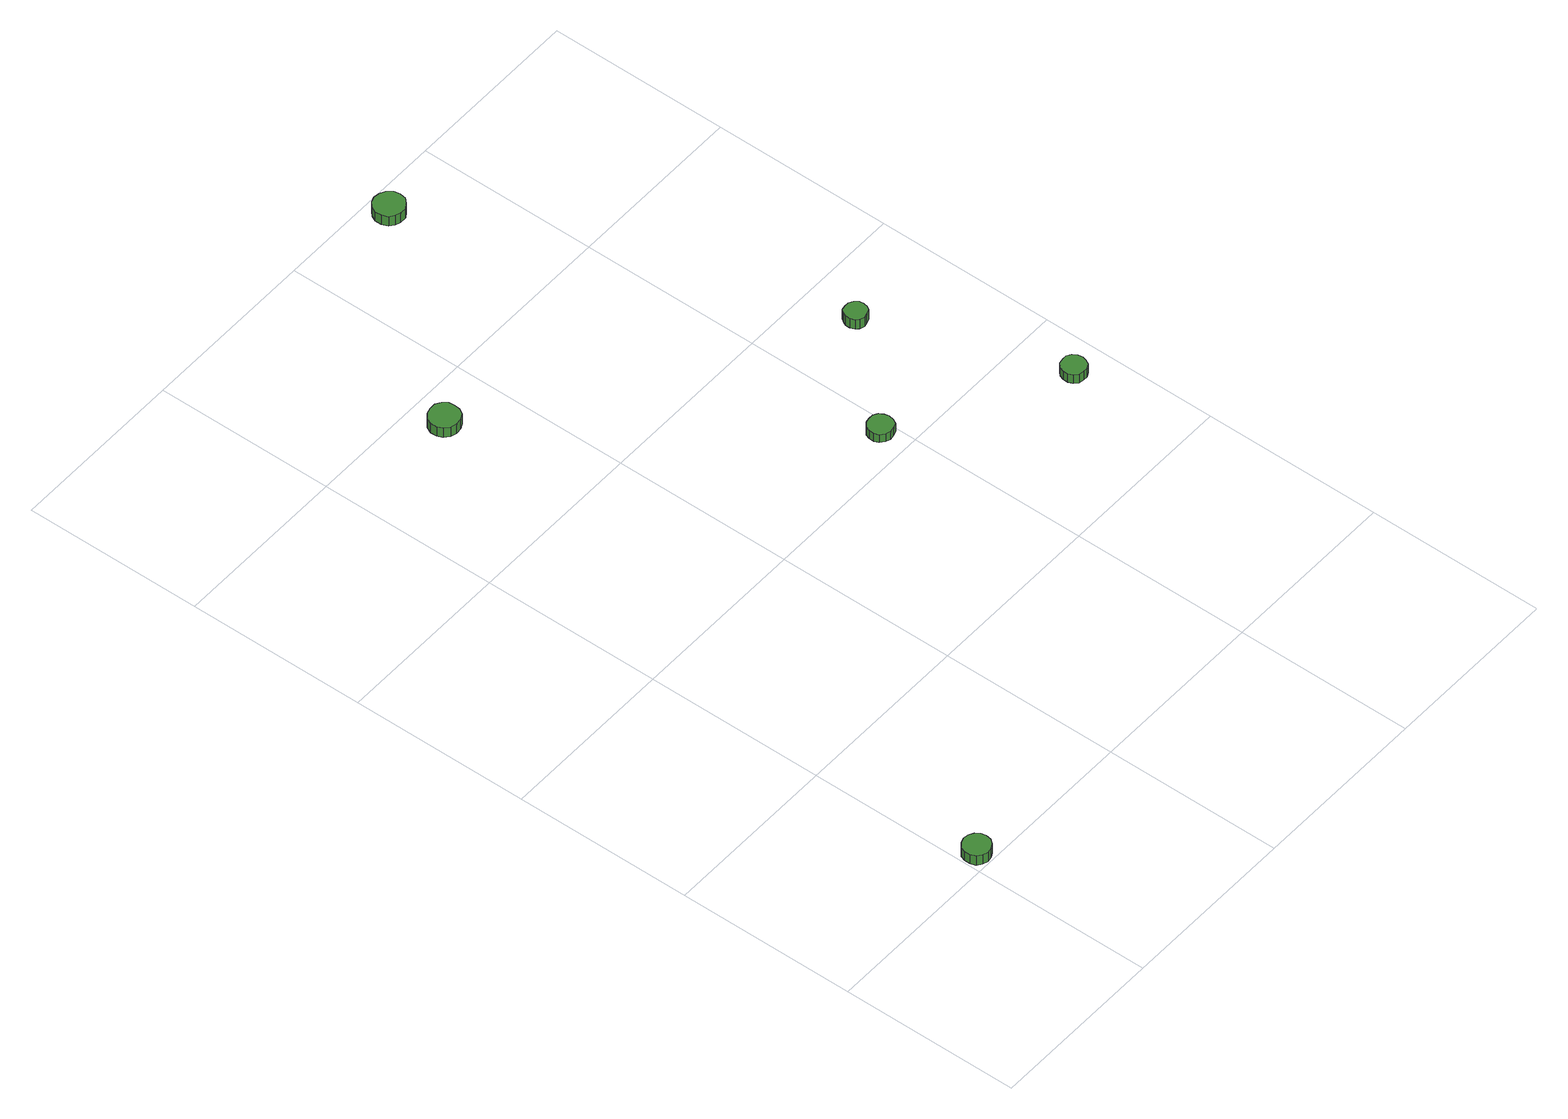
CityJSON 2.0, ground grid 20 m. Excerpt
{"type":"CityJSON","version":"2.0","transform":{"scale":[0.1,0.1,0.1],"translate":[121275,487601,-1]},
"CityObjects":{
"tree1":{"type":"SolitaryVegetationObject","attributes":{"function":"something"},"geometry":[{"type":"MultiSurface","lod":"1","boundaries":[[[0,1,2,3,4,5,6,7,8,9,10,11,12,13,14]],[[15,16,17,18,19,20,21,22,23,24,25,26,27,28,29]],[[0,29,28,1]],[[1,28,27,2]],[[2,27,26,3]],[[3,26,25,4]],[[4,25,24,5]],[[5,24,23,6]],[[6,23,22,7]],[[7,22,21,8]],[[8,21,20,9]],[[9,20,19,10]],[[10,19,18,11]],[[11,18,17,12]],[[12,17,16,13]],[[13,16,15,14]],[[14,15,29,0]]]}]},
"tree2":{"type":"SolitaryVegetationObject","attributes":{"function":"something"},"geometry":[{"type":"MultiSurface","lod":"1","boundaries":[[[30,31,32,33,34,35,36,37,38,39,40,41,42,43,44]],[[45,46,47,48,49,50,51,52,53,54,55,56,57,58,59]],[[30,59,58,31]],[[31,58,57,32]],[[32,57,56,33]],[[33,56,55,34]],[[34,55,54,35]],[[35,54,53,36]],[[36,53,52,37]],[[37,52,51,38]],[[38,51,50,39]],[[39,50,49,40]],[[40,49,48,41]],[[41,48,47,42]],[[42,47,46,43]],[[43,46,45,44]],[[44,45,59,30]]]}]},
"tree3":{"type":"SolitaryVegetationObject","attributes":{"function":"something"},"geometry":[{"type":"MultiSurface","lod":"1","boundaries":[[[60,61,62,63,64,65,66,67,68,69,70,71,72,73,74]],[[75,76,77,78,79,80,81,82,83,84,85,86,87,88,89]],[[60,89,88,61]],[[61,88,87,62]],[[62,87,86,63]],[[63,86,85,64]],[[64,85,84,65]],[[65,84,83,66]],[[66,83,82,67]],[[67,82,81,68]],[[68,81,80,69]],[[69,80,79,70]],[[70,79,78,71]],[[71,78,77,72]],[[72,77,76,73]],[[73,76,75,74]],[[74,75,89,60]]]}]},
"tree4":{"type":"SolitaryVegetationObject","attributes":{"function":"something"},"geometry":[{"type":"MultiSurface","lod":"1","boundaries":[[[90,91,92,93,94,95,96,97,98,99,100,101,102,103,104]],[[105,106,107,108,109,110,111,112,113,114,115,116,117,118,119]],[[90,119,118,91]],[[91,118,117,92]],[[92,117,116,93]],[[93,116,115,94]],[[94,115,114,95]],[[95,114,113,96]],[[96,113,112,97]],[[97,112,111,98]],[[98,111,110,99]],[[99,110,109,100]],[[100,109,108,101]],[[101,108,107,102]],[[102,107,106,103]],[[103,106,105,104]],[[104,105,119,90]]]}]},
"tree5":{"type":"SolitaryVegetationObject","attributes":{"function":"something"},"geometry":[{"type":"MultiSurface","lod":"1","boundaries":[[[120,121,122,123,124,125,126,127,128,129,130,131,132,133,134]],[[135,136,137,138,139,140,141,142,143,144,145,146,147,148,149]],[[120,149,148,121]],[[121,148,147,122]],[[122,147,146,123]],[[123,146,145,124]],[[124,145,144,125]],[[125,144,143,126]],[[126,143,142,127]],[[127,142,141,128]],[[128,141,140,129]],[[129,140,139,130]],[[130,139,138,131]],[[131,138,137,132]],[[132,137,136,133]],[[133,136,135,134]],[[134,135,149,120]]]}]},
"tree6":{"type":"SolitaryVegetationObject","attributes":{"function":"something"},"geometry":[{"type":"MultiSurface","lod":"1","boundaries":[[[150,151,152,153,154,155,156,157,158,159,160,161,162,163,164]],[[165,166,167,168,169,170,171,172,173,174,175,176,177,178,179]],[[150,179,178,151]],[[151,178,177,152]],[[152,177,176,153]],[[153,176,175,154]],[[154,175,174,155]],[[155,174,173,156]],[[156,173,172,157]],[[157,172,171,158]],[[158,171,170,159]],[[159,170,169,160]],[[160,169,168,161]],[[161,168,167,162]],[[162,167,166,163]],[[163,166,165,164]],[[164,165,179,150]]]}]}
},
"vertices":[
[32,17,19],[31,23,19],[27,28,19],[22,31,19],[16,32,19],[10,30,19],[5,26,19],[3,20,19],[3,14,19],[5,8,19],[10,4,19],[16,2,19],[22,3,19],[27,6,19],[31,11,19],[31,11,6],[27,6,6],[22,3,6],[16,2,6],[10,4,6],[5,8,6],[3,14,6],[3,20,6],[5,26,6],[10,30,6],[16,32,6],[22,31,6],[27,28,6],[31,23,6],[32,17,6],
[149,762,21],[148,769,21],[144,774,21],[138,778,21],[131,778,21],[124,776,21],[119,772,21],[116,765,21],[116,758,21],[119,752,21],[124,747,21],[131,745,21],[138,746,21],[144,749,21],[148,755,21],[148,755,8],[144,749,8],[138,746,8],[131,745,8],[124,747,8],[119,752,8],[116,758,8],[116,765,8],[119,772,8],[124,776,8],[131,778,8],[138,778,8],[144,774,8],[148,769,8],[149,762,8],
[400,432,18],[399,437,18],[396,442,18],[391,445,18],[385,445,18],[380,444,18],[375,440,18],[373,435,18],[373,429,18],[375,424,18],[380,420,18],[385,418,18],[391,419,18],[396,421,18],[399,426,18],[399,426,7],[396,421,7],[391,419,7],[385,418,7],[380,420,7],[375,424,7],[373,429,7],[373,435,7],[375,440,7],[380,444,7],[385,445,7],[391,445,7],[396,442,7],[399,437,7],[400,432,7],
[332,976,19],[331,983,19],[326,989,19],[320,992,19],[313,993,19],[307,991,19],[302,986,19],[299,980,19],[299,973,19],[302,966,19],[307,962,19],[313,960,19],[320,960,19],[326,964,19],[331,969,19],[331,969,6],[326,964,6],[320,960,6],[313,960,6],[307,962,6],[302,966,6],[299,973,6],[299,980,6],[302,986,6],[307,991,6],[313,993,6],[320,992,6],[326,989,6],[331,983,6],[332,976,6],
[497,541,21],[496,546,21],[493,550,21],[488,553,21],[483,553,21],[478,552,21],[475,548,21],[473,544,21],[473,539,21],[475,534,21],[478,531,21],[483,529,21],[488,530,21],[493,532,21],[496,536,21],[496,536,8],[493,532,8],[488,530,8],[483,529,8],[478,531,8],[475,534,8],[473,539,8],[473,544,8],[475,548,8],[478,552,8],[483,553,8],[488,553,8],[493,550,8],[496,546,8],[497,541,8],
[575,336,19],[574,341,19],[571,346,19],[566,349,19],[561,349,19],[555,348,19],[551,344,19],[549,339,19],[549,333,19],[551,328,19],[555,324,19],[561,323,19],[566,323,19],[571,326,19],[574,331,19],[574,331,7],[571,326,7],[566,323,7],[561,323,7],[555,324,7],[551,328,7],[549,333,7],[549,339,7],[551,344,7],[555,348,7],[561,349,7],[566,349,7],[571,346,7],[574,341,7],[575,336,7]
]}
